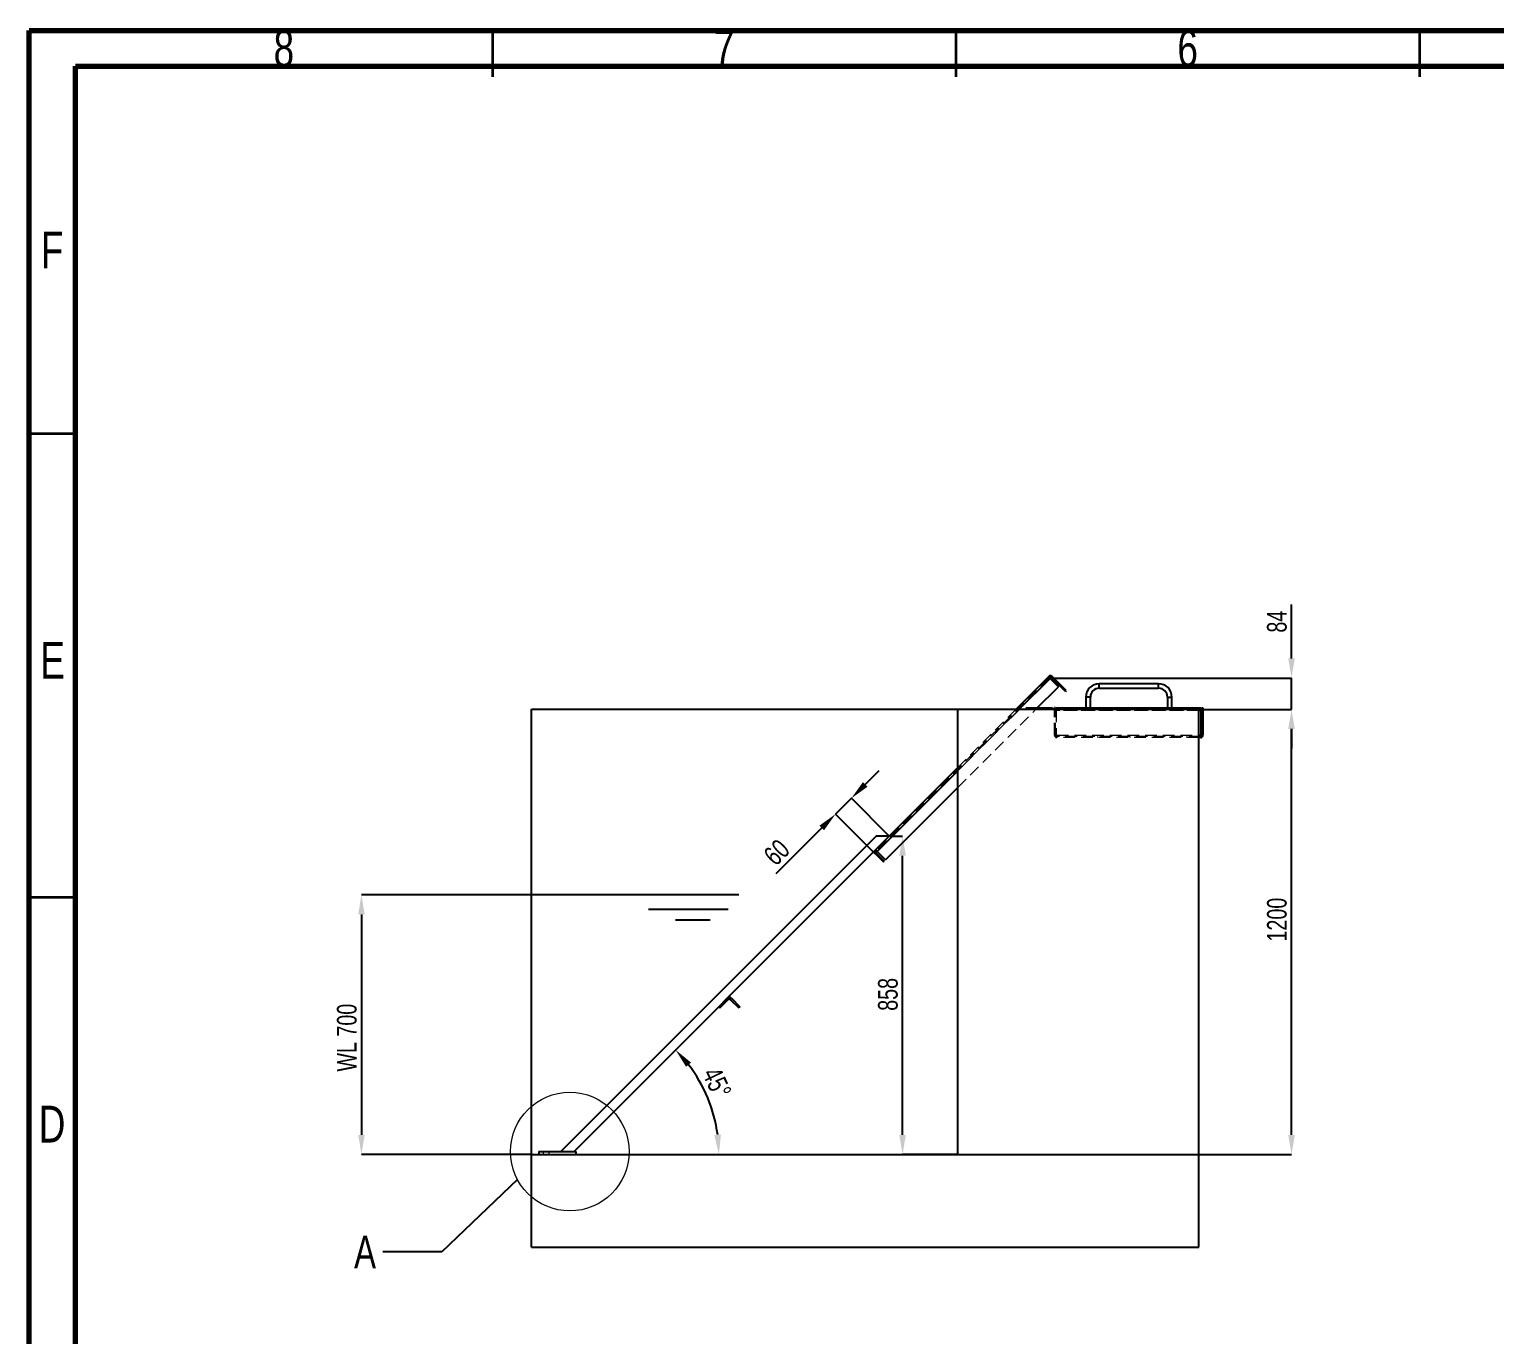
# Model space of a CAD drawing. Header units: millimetres. Extents: x 15 to 1266, y -324 to 294.
# Drawn here: x 442.7 to 600.8, y 148.9 to 289.7 of the extents above; entities that cross this region are included whole.
import ezdxf

# ---------------------------------------------------------------- set-up
doc = ezdxf.new("R2010")
doc.units = ezdxf.units.MM
doc.header["$PDSIZE"] = -1
doc.linetypes.add('HIDDEN', pattern=[1.905, 1.27, -0.635])
doc.layers.add('FORMAT', color=7, linetype='Continuous')
doc.styles.add('SLDTEXTSTYLE0', font='TXT', dxfattribs={"width": 0.75})
doc.dimstyles.new('SLDDIMSTYLE2', dxfattribs={"dimtxt": 2.116667, "dimasz": 2.116667, "dimexe": 0, "dimexo": 0.0625, "dimgap": 0.529167, "dimtad": 1, "dimdec": 0, "dimlfac": 25, "dimrnd": 1e-09, "dimzin": 12, "dimdsep": 46, "dimtxsty": 'SLDTEXTSTYLE0', "dimsah": 1, "dimcen": 0.09, "dimadec": 0, "dimazin": 3, "dimtfac": 1, "dimtdec": 0, "dimtofl": 0, "dimtmove": 0, "dimatfit": 3, "dimfxl": 1, "dimfrac": 2, "dimtolj": 1, "dimtzin": 12, "dimarcsym": 0})
doc.dimstyles.new('SLDDIMSTYLE3', dxfattribs={"dimtxt": 2.116667, "dimasz": 2.116667, "dimexe": 0, "dimexo": 0.0625, "dimgap": 0.529167, "dimtad": 1, "dimdec": 4, "dimlfac": 25, "dimzin": 12, "dimdsep": 46, "dimtxsty": 'SLDTEXTSTYLE0', "dimsah": 1, "dimcen": 0.09, "dimazin": 3, "dimtfac": 1, "dimtofl": 0, "dimtmove": 0, "dimatfit": 3, "dimfxl": 1, "dimfrac": 2, "dimtolj": 1, "dimtzin": 12, "dimarcsym": 0})
doc.dimstyles.new('SLDDIMSTYLE4', dxfattribs={"dimtxt": 2.116667, "dimasz": 2.116667, "dimexe": 0, "dimexo": 0.0625, "dimgap": 0.529167, "dimtad": 1, "dimdec": 0, "dimlfac": 25, "dimrnd": 1e-09, "dimzin": 12, "dimdsep": 46, "dimtxsty": 'SLDTEXTSTYLE0', "dimsah": 1, "dimcen": 0.09, "dimadec": 0, "dimazin": 3, "dimtfac": 1, "dimtdec": 0, "dimtmove": 0, "dimatfit": 0, "dimfxl": 1, "dimfrac": 2, "dimtolj": 1, "dimtzin": 12, "dimarcsym": 0})
doc.dimstyles.new('SLDDIMSTYLE5', dxfattribs={"dimtxt": 0.18, "dimasz": 2.116667, "dimexe": 0, "dimexo": 0.0625, "dimgap": 0, "dimtad": 0, "dimtih": 1, "dimtoh": 1, "dimdec": 0, "dimrnd": 1e-09, "dimzin": 0, "dimdsep": 46, "dimtxsty": 'Standard', "dimblk1": 'NONE', "dimblk2": 'NONE', "dimsah": 1, "dimcen": 0.09, "dimadec": 0, "dimazin": 0, "dimtfac": 2.116667, "dimtdec": 0, "dimtofl": 0, "dimtmove": 0, "dimatfit": 3, "dimldrblk": 'NONE', "dimfxl": 1, "dimfrac": 2, "dimtolj": 1, "dimtzin": 0, "dimarcsym": 0})

# ---------------------------------------------------------------- blocks, each defined once
blk = doc.blocks.new('*D598')
at = {"color": 0, "linetype": 'Continuous', "lineweight": -2}
for p, q in [((506.07, 196.36), (478.53, 196.36)), ((478.53, 194.25), (478.53, 170.48)), ((496.8, 168.36), (478.53, 168.36))]:
    blk.add_line(p, q, dxfattribs=at)
at = {"color": 0, "linetype": 'Continuous'}
for points in [[(478.18, 194.25), (478.88, 194.25), (478.53, 196.36)], [(478.18, 170.48), (478.88, 170.48), (478.53, 168.36)]]:
    blk.add_solid(points, dxfattribs=at)
at = {"layer": 'Defpoints', "color": 0, "linetype": 'Continuous'}
for p in [(506.13, 196.36), (478.53, 168.36), (496.87, 168.36)]:
    blk.add_point(p, dxfattribs=at)
at = {"color": 0, "linetype": 'Continuous', "lineweight": 18, "insert": (475.89, 180.96), "char_height": 2.117, "attachment_point": 2, "rotation": 90, "style": 'SLDTEXTSTYLE0'}
blk.add_mtext('\\A1;WL 700', dxfattribs=at)
blk = doc.blocks.new('*D599')
at = {"layer": 'Defpoints', "color": 0}
for p in [(535.47, 202.68), (516.55, 172.49), (496.87, 168.36), (501.47, 168.68), (542.87, 168.36)]:
    blk.add_point(p, dxfattribs=at)
at = {"layer": 'FORMAT', "color": 0, "lineweight": -2}
blk.add_arc((501.15, 168.36), 15.95, 7.6095, 37.3905, dxfattribs=at)
at = {"layer": 'FORMAT', "color": 0}
for points in [[(513.55, 177.82), (514.08, 178.28), (512.42, 179.64)], [(517.31, 170.5), (516.6, 170.45), (517.09, 168.36)]]:
    blk.add_solid(points, dxfattribs=at)
at = {"layer": 'FORMAT', "color": 0, "insert": (517.16, 178), "char_height": 2.117, "attachment_point": 1, "rotation": 295.3368, "style": 'SLDTEXTSTYLE0'}
blk.add_mtext('\\A1;45°', dxfattribs=at)
blk = doc.blocks.new('*D600')
at = {"layer": 'Defpoints', "color": 0}
for p in [(568.87, 216.36), (578.87, 216.36), (542.87, 168.36)]:
    blk.add_point(p, dxfattribs=at)
at = {"layer": 'FORMAT', "color": 0, "lineweight": -2}
for p, q in [((568.93, 216.36), (578.87, 216.36)), ((578.87, 170.48), (578.87, 214.25)), ((542.93, 168.36), (578.87, 168.36))]:
    blk.add_line(p, q, dxfattribs=at)
at = {"layer": 'FORMAT', "color": 0}
for points in [[(578.51, 214.25), (579.22, 214.25), (578.87, 216.36)], [(578.51, 170.48), (579.22, 170.48), (578.87, 168.36)]]:
    blk.add_solid(points, dxfattribs=at)
at = {"layer": 'FORMAT', "color": 0, "insert": (576.22, 193.69), "char_height": 2.117, "attachment_point": 2, "rotation": 90, "style": 'SLDTEXTSTYLE0'}
blk.add_mtext('\\A1;1200', dxfattribs=at)
blk = doc.blocks.new('*D601')
at = {"layer": 'Defpoints', "color": 0}
for p in [(531.38, 206.77), (535.47, 202.68), (533.94, 200.82)]:
    blk.add_point(p, dxfattribs=at)
at = {"layer": 'FORMAT', "color": 0, "lineweight": -2}
for p, q in [((532.88, 208.27), (534.37, 209.76)), ((531.38, 206.77), (529.68, 205.07)), ((535.42, 202.73), (531.38, 206.77)), ((533.89, 200.86), (529.68, 205.07)), ((528.19, 203.58), (523.23, 198.62))]:
    blk.add_line(p, q, dxfattribs=at)
at = {"layer": 'FORMAT', "color": 0}
for points in [[(532.63, 208.52), (533.13, 208.02), (531.38, 206.77)], [(527.94, 203.82), (528.44, 203.33), (529.68, 205.07)]]:
    blk.add_solid(points, dxfattribs=at)
at = {"layer": 'FORMAT', "color": 0, "insert": (522.57, 201.7), "char_height": 2.117, "attachment_point": 2, "rotation": 45, "style": 'SLDTEXTSTYLE0'}
blk.add_mtext('\\A1;60', dxfattribs=at)
blk = doc.blocks.new('*D602')
at = {"layer": 'Defpoints', "color": 0}
for p in [(552.86, 219.74), (578.87, 219.74), (568.87, 216.36)]:
    blk.add_point(p, dxfattribs=at)
at = {"layer": 'FORMAT', "color": 0, "lineweight": -2}
for p, q in [((578.87, 221.86), (578.87, 227.68)), ((552.92, 219.74), (578.87, 219.74)), ((578.87, 216.36), (578.87, 219.74)), ((568.93, 216.36), (578.87, 216.36)), ((578.87, 214.25), (578.87, 212.13))]:
    blk.add_line(p, q, dxfattribs=at)
at = {"layer": 'FORMAT', "color": 0}
for points in [[(578.51, 221.86), (579.22, 221.86), (578.87, 219.74)], [(578.51, 214.25), (579.22, 214.25), (578.87, 216.36)]]:
    blk.add_solid(points, dxfattribs=at)
at = {"layer": 'FORMAT', "color": 0, "insert": (576.22, 225.82), "char_height": 2.117, "attachment_point": 2, "rotation": 90, "style": 'SLDTEXTSTYLE0'}
blk.add_mtext('\\A1;84', dxfattribs=at)
blk = doc.blocks.new('*D603')
at = {"layer": 'Defpoints', "color": 0}
for p in [(535.47, 202.68), (536.91, 202.68), (542.87, 168.36)]:
    blk.add_point(p, dxfattribs=at)
at = {"layer": 'FORMAT', "color": 0, "lineweight": -2}
for p, q in [((535.53, 202.68), (536.91, 202.68)), ((536.91, 170.48), (536.91, 200.57)), ((542.8, 168.36), (536.91, 168.36))]:
    blk.add_line(p, q, dxfattribs=at)
at = {"layer": 'FORMAT', "color": 0}
for points in [[(536.55, 200.57), (537.26, 200.57), (536.91, 202.68)], [(536.55, 170.48), (537.26, 170.48), (536.91, 168.36)]]:
    blk.add_solid(points, dxfattribs=at)
at = {"layer": 'FORMAT', "color": 0, "insert": (534.26, 185.63), "char_height": 2.117, "attachment_point": 2, "rotation": 90, "style": 'SLDTEXTSTYLE0'}
blk.add_mtext('\\A1;858', dxfattribs=at)
blk = doc.blocks.new('_None')

msp = doc.modelspace()

# ---------------------------------------------------------------- linework, layer by layer
at = {"color": 7, "linetype": 'Continuous', "lineweight": 70}
for p, q in [((442.7014293, 2.5653637), (442.7014293, 289.5653637)), ((442.7014293, 289.5653637), (842.7014293, 289.5653637)), ((447.7014293, 8.6988887), (447.7014293, 285.6988887)), ((447.7014293, 285.6988887), (837.1039014, 285.6988887))]:
    msp.add_line(p, q, dxfattribs=at)
at = {"color": 7, "linetype": 'Continuous', "lineweight": 35}
for p, q in [((492.7014293, 284.5653637), (492.7014293, 289.5653637)), ((542.7014293, 284.5653637), (542.7014293, 289.5653637)), ((592.7014293, 284.5653637), (592.7014293, 289.5653637)), ((447.7014293, 246.0653637), (442.7014293, 246.0653637)), ((447.7014293, 196.0653637), (442.7014293, 196.0653637))]:
    msp.add_line(p, q, dxfattribs=at)
at = {"color": 7, "linetype": 'HIDDEN', "lineweight": 18}
for p, q in [((552.6895623, 219.7387093), (534.1075109, 201.156657)), ((552.6047097, 219.8235624), (552.6895623, 219.7387093)), ((552.6895623, 219.9084156), (552.7744149, 219.8235624)), ((552.7216737, 219.7708195), (552.6895623, 219.7387093)), ((553.0289738, 219.9084156), (552.9441206, 219.8235624)), ((534.1475104, 201.0269513), (552.819268, 219.6987086)), ((558.121724, 219.1240078), (558.121724, 218.8840073)), ((558.121724, 218.8840073), (558.121724, 218.644008)), ((564.5217238, 219.1240078), (564.5217238, 218.8840073)), ((564.5217238, 218.8840073), (564.5217238, 218.644008)), ((556.6817234, 217.6840072), (556.9217239, 217.6840072)), ((556.9217239, 217.6840072), (557.1617244, 217.6840072)), ((565.7217251, 217.6840072), (565.4817234, 217.6840072)), ((565.9617244, 217.6840072), (565.7217251, 217.6840072)), ((542.8651553, 207.9344028), (551.29476, 216.3640075)), ((549.1451554, 216.3640075), (542.8651553, 210.0840073)), ((542.8651553, 209.7445964), (549.4845666, 216.3640075)), ((548.0606474, 215.1097935), (548.1737845, 214.9966567)), ((549.4942723, 216.3171452), (548.1737845, 214.9966567)), ((549.3811353, 216.4302819), (549.4942723, 216.3171452)), ((549.6074094, 216.5240079), (549.6074094, 216.3640075)), ((551.4547603, 216.5240079), (549.6074094, 216.5240079)), ((551.9548611, 216.5240079), (551.9548611, 216.3640075)), ((552.5948612, 216.3640075), (552.5948612, 216.5240079)), ((553.4182923, 216.404007), (553.2982926, 216.404007)), ((553.2982926, 213.6236315), (553.2982926, 216.3640075)), ((553.4182923, 213.6236315), (553.4182923, 216.3640075)), ((553.4748612, 216.3640075), (553.4748612, 216.2440079)), ((569.1217242, 216.2440079), (553.4748612, 216.2440079)), ((553.4748612, 216.2440079), (553.4748612, 213.6236315)), ((568.8651548, 216.2440079), (553.4748612, 216.2440079)), ((569.1782914, 216.404007), (569.2982922, 216.404007)), ((553.4182923, 213.6236315), (553.2982926, 213.6236315)), ((553.2982926, 213.5640078), (553.2982926, 213.6236315)), ((553.4182923, 213.5640078), (553.2982926, 213.5640078)), ((553.4182923, 213.5640078), (553.4182923, 213.6236315)), ((553.5382925, 213.6236315), (553.4748612, 213.6236315)), ((553.5382925, 213.6236315), (553.5382925, 213.5640078)), ((553.5382925, 213.5640078), (553.5382925, 213.3240073)), ((553.5382925, 213.5640078), (569.058293, 213.5640078)), ((553.5382925, 213.5640078), (568.8651548, 213.5640078)), ((569.058293, 213.4440082), (553.5382925, 213.4440082)), ((554.7382925, 213.4440082), (554.7382925, 213.3240073)), ((555.058292, 213.3240073), (555.058292, 213.4440082)), ((557.9382919, 213.4440082), (557.9382919, 213.3240073)), ((558.2582925, 213.3240073), (558.2582925, 213.4440082)), ((561.1382924, 213.4440082), (561.1382924, 213.3240073)), ((561.458293, 213.3240073), (561.458293, 213.4440082)), ((564.3382929, 213.4440082), (564.3382929, 213.3240073)), ((564.6582924, 213.3240073), (564.6582924, 213.4440082)), ((567.5382934, 213.4440082), (567.5382934, 213.3240073)), ((567.8582917, 213.3240073), (567.8582917, 213.4440082)), ((569.1782914, 213.5640078), (569.2982922, 213.5640078)), ((568.8651548, 213.3240073), (553.5382925, 213.3240073)), ((533.9378045, 201.156657), (534.0226577, 201.0718041)), ((533.9378045, 200.8172457), (534.0226577, 200.9020985)), ((534.0226577, 201.2415097), (534.1075109, 201.156657)), ((534.0753995, 201.1245457), (534.1075109, 201.156657)), ((517.9854761, 185.2043276), (518.0986129, 185.0911909)), ((518.4380232, 185.2043276), (518.3248864, 185.0911909)), ((498.1451569, 168.6840075), (498.1451569, 168.3640068)), ((498.7851535, 168.3640068), (498.7851535, 168.6840075)), ((542.8651553, 168.3640068), (568.8651548, 168.3640068))]:
    msp.add_line(p, q, dxfattribs=at)
at = {"color": 7, "linetype": 'Continuous', "lineweight": 25}
for p, q in [((552.6047097, 219.8235624), (549.1451554, 216.3640075)), ((552.6895623, 219.9084156), (552.6047097, 219.8235624)), ((552.6895623, 219.9084156), (552.7744149, 219.8235624)), ((552.7744149, 219.8235624), (552.7216737, 219.7708195)), ((553.0289738, 219.9084156), (552.9441206, 219.8235624)), ((554.4714712, 218.2962113), (552.9441206, 219.8235624)), ((554.5563243, 218.3810633), (553.0289738, 219.9084156)), ((551.29476, 216.3640075), (553.7243645, 218.7936121)), ((552.819268, 219.6987086), (553.7243645, 218.7936121)), ((554.4714712, 218.2962113), (554.5563243, 218.3810633)), ((564.5217238, 219.1240078), (558.121724, 219.1240078)), ((558.121724, 218.644008), (564.5217238, 218.644008)), ((556.6817234, 217.6840072), (556.6817234, 216.4840072)), ((557.1617244, 216.4840072), (557.1617244, 217.6840072)), ((565.4817234, 217.6840072), (565.4817234, 216.4840072)), ((565.9617244, 216.4840072), (565.9617244, 217.6840072)), ((496.8651544, 216.3640075), (542.8651553, 216.3640075)), ((496.8651544, 168.3640068), (496.8651544, 216.3640075)), ((542.8651553, 168.3640068), (542.8651553, 216.3640075)), ((542.8651553, 216.3640075), (568.8651548, 216.3640075)), ((551.4606474, 216.5240079), (551.4547603, 216.5240079)), ((551.4606474, 216.5240079), (551.4606474, 216.3640075)), ((551.4606474, 216.5240079), (553.074861, 216.5240079)), ((553.074861, 216.5240079), (553.074861, 216.3640075)), ((553.2982926, 216.404007), (553.2982926, 216.5240079)), ((553.4182923, 216.5240079), (553.2982926, 216.5240079)), ((553.2982926, 216.3640075), (553.2982926, 216.404007)), ((553.4182923, 216.404007), (553.2982926, 216.404007)), ((553.4182923, 216.404007), (553.4182923, 216.5240079)), ((553.4182923, 216.3640075), (553.4182923, 216.404007)), ((553.4748612, 216.4840072), (553.4748612, 216.3640075)), ((569.1217242, 216.4840072), (553.4748612, 216.4840072)), ((568.8651548, 158.3640068), (568.8651548, 216.3640075)), ((569.1217242, 216.3640075), (568.8651548, 216.3640075)), ((569.1217242, 216.4840072), (569.1217242, 216.3640075)), ((569.1217242, 216.2440079), (569.1217242, 216.3640075)), ((569.1217242, 213.6236315), (569.1217242, 216.2440079)), ((569.1782914, 216.5240079), (569.2982922, 216.5240079)), ((569.1782914, 216.5240079), (569.1782914, 216.404007)), ((569.1782914, 216.404007), (569.2982922, 216.404007)), ((569.1782914, 216.404007), (569.1782914, 213.6236315)), ((569.2982922, 216.5240079), (569.2982922, 216.404007)), ((569.2982922, 216.404007), (569.2982922, 213.6236315)), ((569.1217242, 213.6236315), (569.058293, 213.6236315)), ((569.058293, 213.5640078), (569.058293, 213.6236315)), ((569.058293, 213.3240073), (569.058293, 213.5640078)), ((569.1782914, 213.6236315), (569.2982922, 213.6236315)), ((569.1782914, 213.5640078), (569.1782914, 213.6236315)), ((569.1782914, 213.5640078), (569.2982922, 213.5640078)), ((569.2982922, 213.5640078), (569.2982922, 213.6236315)), ((569.058293, 213.3240073), (568.8651548, 213.3240073)), ((542.8651553, 210.0840073), (535.4651551, 202.6840075)), ((535.0526069, 200.1218546), (542.8651553, 207.9344028)), ((534.0509413, 202.6840075), (500.0509416, 168.6840075)), ((517.9854761, 185.2043276), (535.4651551, 202.6840075)), ((535.4651551, 202.6840075), (534.0509413, 202.6840075)), ((533.9378045, 201.156657), (534.0226577, 201.0718041)), ((533.9378045, 200.8172457), (534.0226577, 200.9020985)), ((533.9378045, 200.8172457), (534.8429017, 199.912149)), ((534.0226577, 201.0718041), (534.0753995, 201.1245457)), ((534.0226577, 200.9020985), (534.9277543, 199.9970018)), ((535.0526069, 200.1218546), (534.1475104, 201.0269513)), ((534.8429017, 199.912149), (534.9277543, 199.9970018)), ((517.0803796, 184.2992311), (517.9854761, 185.2043276)), ((517.1935163, 184.1860943), (518.0986129, 185.0911909)), ((517.9854761, 185.2043276), (518.0986129, 185.0911909)), ((518.4380232, 185.2043276), (518.3248864, 185.0911909)), ((518.3248864, 185.0911909), (519.2299829, 184.1860943)), ((518.4380232, 185.2043276), (519.3431197, 184.2992311)), ((501.4651547, 168.6840075), (517.0803796, 184.2992311)), ((517.0803796, 184.2992311), (517.1935163, 184.1860943)), ((519.3431197, 184.2992311), (519.2299829, 184.1860943)), ((496.8651544, 158.3640068), (496.8651544, 168.3640068)), ((496.8651544, 168.3640068), (542.8651553, 168.3640068)), ((497.6651536, 168.6840075), (497.6651536, 168.3640068)), ((497.6651536, 168.6840075), (501.6651545, 168.6840075)), ((501.6651545, 168.6840075), (501.6651545, 168.3640068)), ((496.8651544, 158.3640068), (568.8651548, 158.3640068))]:
    msp.add_line(p, q, dxfattribs=at)
at = {"color": 8, "linetype": 'Continuous', "lineweight": 25}
for p, q in [((549.4845666, 216.3640075), (552.819268, 219.6987086)), ((558.121724, 218.644008), (558.121724, 219.1240078)), ((564.5217238, 218.644008), (564.5217238, 219.1240078)), ((557.1617244, 217.6840072), (556.6817234, 217.6840072)), ((565.4817234, 217.6840072), (565.9617244, 217.6840072)), ((569.1217242, 216.2440079), (568.8651548, 216.2440079)), ((568.8651548, 213.5640078), (569.058293, 213.5640078)), ((534.1475104, 201.0269513), (542.8651553, 209.7445964))]:
    msp.add_line(p, q, dxfattribs=at)
at = {"color": 7, "linetype": 'Continuous', "lineweight": 18}
msp.add_circle((501.0032378, 168.6737154), 6.3966473, dxfattribs=at)
at = {"color": 7, "linetype": 'Continuous', "lineweight": 25}
for centre, radius, start, end in [((558.1217239, 217.6840076), 1.44, 90, 180), ((558.1217239, 217.6840076), 0.96, 90, 180), ((564.5217239, 217.6840076), 1.44, 0, 90), ((564.5217239, 217.6840076), 0.96, 0, 90), ((569.0582925, 213.5640076), 0.12, 270, 0), ((569.0582925, 213.5640076), 0.24, 270, 0), ((518.2117499, 184.9780538), 0.32, 45, 135), ((518.2117499, 184.9780538), 0.16, 45, 135)]:
    msp.add_arc(centre, radius, start, end, dxfattribs=at)
at = {"color": 7, "linetype": 'HIDDEN', "lineweight": 18}
for centre, radius, start, end in [((549.6074093, 216.2040076), 0.32, 90, 135), ((549.6074093, 216.2040076), 0.16, 90, 135), ((553.5382925, 213.5640076), 0.24, 180, 270), ((553.5382925, 213.5640076), 0.12, 180, 270)]:
    msp.add_arc(centre, radius, start, end, dxfattribs=at)
at = {"color": 7, "linetype": 'Continuous', "lineweight": 25}
for points, knots in [([(552.6047097, 219.8235624), (552.6057384, 219.8233715), (552.607829, 219.8229834), (552.6284668, 219.8171429), (552.6735882, 219.7995347), (552.7348885, 219.7657532), (552.785105, 219.7303291), (552.8080022, 219.7091359), (552.819268, 219.6987086)], [0, 0, 0, 0, 0.1203589397, 0.2446256468, 0.5000001429, 0.7553733712, 0.8796407235, 1, 1, 1, 1]), ([(553.0289738, 219.9084156), (553.0175173, 219.9186516), (552.994232, 219.9394562), (552.9381738, 219.9690393), (552.8592679, 219.9852127), (552.7803619, 219.9690396), (552.724304, 219.939456), (552.7010187, 219.9186515), (552.6895623, 219.9084156)], [0, 0, 0, 0, 0.1203567493, 0.2446263711, 0.4999999327, 0.7553749864, 0.8796432507, 1, 1, 1, 1]), ([(552.9441206, 219.8235624), (552.9383553, 219.8287024), (552.9264684, 219.8392998), (552.8980546, 219.8541216), (552.859268, 219.8618296), (552.8204815, 219.8541214), (552.7920672, 219.8392999), (552.7801802, 219.8287024), (552.7744149, 219.8235624)], [0, 0, 0, 0, 0.1155976845, 0.2383378139, 0.4999987454, 0.761659677, 0.8844023155, 1, 1, 1, 1]), ([(533.9378045, 201.156657), (533.927568, 201.1452007), (533.9067625, 201.121916), (533.8771819, 201.0658565), (533.8610047, 200.9869513), (533.8771819, 200.9080461), (533.9067624, 200.8519865), (533.927568, 200.8287019), (533.9378045, 200.8172457)], [0, 0, 0, 0, 0.1203582153, 0.2446258032, 0.5000000655, 0.7553743278, 0.8796420854, 1, 1, 1, 1]), ([(534.0226577, 201.0718041), (534.0175179, 201.0660388), (534.0069204, 201.0541517), (533.992097, 201.0257384), (533.9843878, 200.9869513), (533.9920969, 200.9481642), (534.0069204, 200.9197509), (534.0175179, 200.9078638), (534.0226577, 200.9020985)], [0, 0, 0, 0, 0.1155962899, 0.2383395165, 0.4999999907, 0.7616607971, 0.8844037101, 1, 1, 1, 1]), ([(534.1475104, 201.0269513), (534.1370829, 201.0382169), (534.1158895, 201.0611138), (534.080468, 201.1113319), (534.0466827, 201.1726304), (534.0290787, 201.2177522), (534.0232349, 201.23839), (534.022848, 201.2404809), (534.0226577, 201.2415097)], [0, 0, 0, 0, 0.1203591292, 0.2446257817, 0.4999997556, 0.7553736485, 0.8796409111, 1, 1, 1, 1])]:
    msp.add_open_spline(points, degree=3, knots=knots, dxfattribs=at)
at = {"color": 7, "linetype": 'HIDDEN', "lineweight": 18}
for points, knots in [([(552.6895623, 219.7387093), (552.690304, 219.7388249), (552.6918334, 219.7390632), (552.7061977, 219.7398405), (552.7352806, 219.7378424), (552.7720713, 219.7281394), (552.8012602, 219.7140903), (552.8133866, 219.7037322), (552.819268, 219.6987086)], [0, 0, 0, 0, 0.1155960625, 0.2383397656, 0.4999982498, 0.761659866, 0.8844049775, 1, 1, 1, 1]), ([(534.1475104, 201.0269513), (534.1424867, 201.0328326), (534.1321287, 201.0449591), (534.1180797, 201.074148), (534.1083764, 201.1109384), (534.1063787, 201.1400215), (534.1071554, 201.1543861), (534.1073948, 201.1559153), (534.1075109, 201.156657)], [0, 0, 0, 0, 0.1155950185, 0.2383407639, 0.5000005126, 0.7616599586, 0.8844039559, 1, 1, 1, 1])]:
    msp.add_open_spline(points, degree=3, knots=knots, dxfattribs=at)
at = {"layer": 'FORMAT'}
for p, q in [((519.2459465, 196.3640076), (506.1298706, 196.3640076)), ((509.5053313, 194.833287), (518.0886457, 194.833287)), ((512.3985833, 193.6759862), (516.159811, 193.6759862))]:
    msp.add_line(p, q, dxfattribs=at)

# ---------------------------------------------------------------- texts
at = {"color": 7, "linetype": 'Continuous', "lineweight": 0, "char_height": 3.96875, "attachment_point": 2, "style": 'SLDTEXTSTYLE0'}
for s, insert in [('8', (470.1614663, 289.6255178)), ('7', (517.6614663, 289.6255178)), ('6', (567.6614663, 289.6255178)), ('F', (445.1591695, 267.8755178)), ('E', (445.2092382, 223.6255178)), ('D', (445.1541166, 173.6255178))]:
    msp.add_mtext(s, dxfattribs=dict(at, insert=insert))
at = {"color": 7, "linetype": 'Continuous', "lineweight": 18, "insert": (477.7402797, 159.6241984), "char_height": 3.5277778, "attachment_point": 1, "style": 'SLDTEXTSTYLE0'}
msp.add_mtext('A', dxfattribs=at)

# ---------------------------------------------------------------- dimensions: what is measured, and where the dimension line sits
at = {"color": 7, "linetype": 'Continuous', "lineweight": 18}
dim = msp.add_linear_dim(base=(478.531099, 168.3640076), p1=(506.1298706, 196.3640076), p2=(496.8651554, 168.3640076), angle=90, text='WL <>', dimstyle='SLDDIMSTYLE2', dxfattribs=at)
dim.commit()
dim.dimension.update_dxf_attribs({"geometry": '*D598', "text_midpoint": (478.531099, 180.9649375), "dimtype": 160})
at = {"layer": 'FORMAT'}
for base, p1, p2, angle, dimstyle, picture, middle in [((578.8651554, 219.7387089), (568.8651554, 216.3640076), (552.8592679, 219.7387089), 90, 'SLDDIMSTYLE4', '*D602', (578.8651554, 225.8241255)), ((578.8651554, 216.3640076), (542.8651554, 168.3640076), (568.8651554, 216.3640076), 90, 'SLDDIMSTYLE2', '*D600', (578.8651554, 193.6874626)), ((531.3799329, 206.7692301), (533.9378047, 200.8172457), (535.4651554, 202.6840076), 45, 'SLDDIMSTYLE4', '*D601', (524.4419871, 199.8312843)), ((536.9075, 202.6840076), (542.8651554, 168.3640076), (535.4651554, 202.6840076), 90, 'SLDDIMSTYLE2', '*D603', (536.9075, 185.6255312))]:
    dim = msp.add_linear_dim(base=base, p1=p1, p2=p2, angle=angle, dimstyle=dimstyle, dxfattribs=at)
    dim.commit()
    dim.dimension.update_dxf_attribs({"geometry": picture, "text_midpoint": middle, "dimtype": 160})
dim = msp.add_angular_dim_2l(base=(516.5508201, 172.491943), line1=((501.4651554, 168.6840076), (535.4651554, 202.6840076)), line2=((496.8651554, 168.3640076), (542.8651554, 168.3640076)), dimstyle='SLDDIMSTYLE3', dxfattribs=at)
dim.commit()
dim.dimension.update_dxf_attribs({"geometry": '*D599', "text_midpoint": (515.5600915, 175.1892528), "dimtype": 162})

# ---------------------------------------------------------------- leaders
at = {"color": 7, "linetype": 'Continuous', "lineweight": 18, "has_arrowhead": 0}
msp.add_leader([(495.3659583, 165.6507737), (487.1931805, 157.8630615), (480.8431805, 157.8630615)], dimstyle='SLDDIMSTYLE5', dxfattribs=at)

doc.saveas('drawing.dxf')
